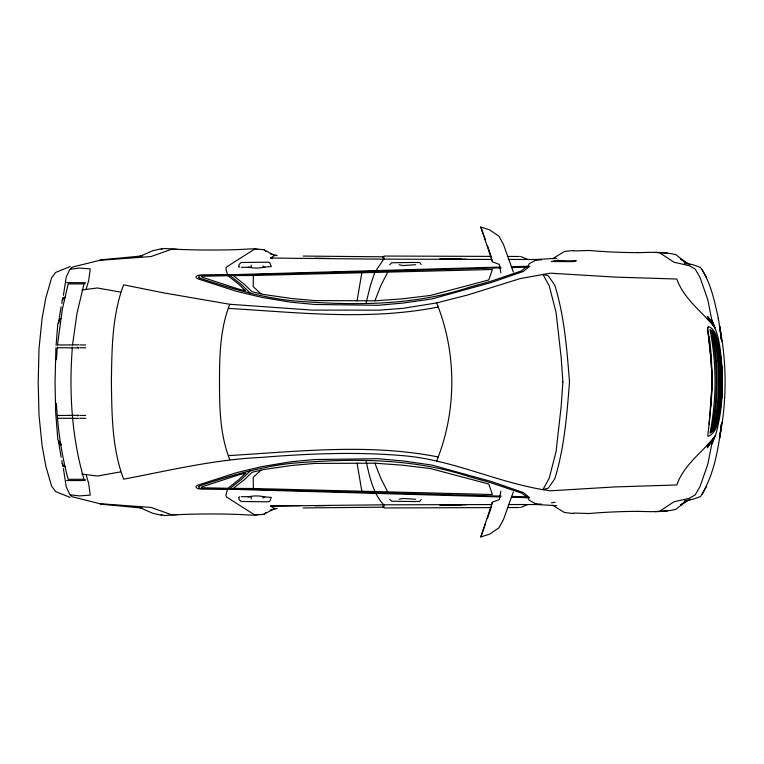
<?xml version="1.0" encoding="UTF-8"?>
<svg xmlns="http://www.w3.org/2000/svg" width="764" height="764" viewBox="0 0 764 764"><rect width="100%" height="100%" fill="white"/><g stroke="black" fill="none" stroke-linecap="round" stroke-linejoin="round"><path stroke-width="1.15" d="M61.97 303.556L61.989 300.567L63.106 298.609L65.57 296.862M253.352 275.479L233.316 275.632L244.518 284.485L252.034 291.705L263.723 294.493L291.542 298.504L314.844 300.596L374.904 300.815L402.513 298.819L430.38 295.458L488.788 279.958L492.398 269.501L253.352 275.479L253.209 286.643L261.021 293.844M251.165 498.902L251.222 497.011L249.904 496.695L241.367 496.695M365.956 303.346L370.502 285.249L374.723 272.547L383.69 259.273L383.977 256.055L490.841 256.389M718.561 345.032C723.804 371.972 723.909 400.135 716.431 426.656C715.066 430.734 712.516 434.64 708.371 436.311L707.722 435.891C711.962 402.781 713.843 369.165 709.087 335.931M710.635 407.222C713.719 381.332 711.026 355.231 707.617 329.504M56.421 359.748L57.3 347.257M57.462 344.984L62.371 309.048L68.197 283.912L84.011 283.912L76.983 313.364L72.542 344.889M72.379 347.171C68.932 391.426 71.568 436.521 84.011 479.305L68.197 479.305C61.435 454.57 57.787 429.053 56.421 403.468M55.906 347.754L55.056 381.494L55.629 411.786L57.825 439.367L60.146 445.45L60.824 445.45L61.445 443.97M56.087 345.452L57.825 323.621L60.146 318.55L60.824 318.55M720.891 404.252C723.689 381.093 722.677 357.084 715.925 334.67C714.474 331.108 712.029 327.899 708.371 326.409L707.617 328.224L710.873 358.469L712.325 381.36L709.087 424.201M58.771 323.201L59.143 318.55M686.206 500.239L684.315 501.213L693.55 499.083L700.521 496.533C713.939 475.218 718.38 449.404 721.321 424.688M719.831 437.457L721.655 422.454M721.779 422.654L719.65 437.457C726.917 400.775 726.917 363.225 719.65 326.543L721.655 341.546M357.055 301.006L361.821 272.815M714.894 436.387L711.761 444.18L707.817 464.226L700.005 486.592L695.144 494.957L689.071 498.367L673.972 501.776L659.638 511.231L655.197 511.613M62.619 300.386L63.106 297.263M63.402 295.343L66.296 276.931L69.877 269.386L70.613 269.167L79.389 268.088L90.248 268.861L88.643 280.76L86.036 289.432M61.11 306.803L59.325 317.471M238.817 266.273L239.132 264.449L241.176 262.501L267.753 262.186L269.721 262.587L271.315 266.598L263.551 267.133L262.835 265.805M500.869 491.156L499.331 499.589L492.446 502.187L480.795 536.939L489.638 534.16L498.978 527.771L503.476 519.53L513.332 491.93M712.144 431.65C718.867 398.56 718.867 364.161 712.144 331.07L709.985 329.551C716.718 363.654 716.718 399.066 709.985 433.169C719.669 427.372 717.883 413.591 720.318 404.252C723.107 381.866 721.97 358.841 716.202 337C715.066 334.899 714.225 332.445 712.144 331.07M714.951 327.746C702.24 311.588 684.028 299.459 676.808 279.032L615.545 277.103L550.252 273.187L520.236 278.583L467.988 294.894L436.588 302.945L402.943 308.331L378.906 310.174L312.247 310.098L229.783 304.282L163.267 292.803L123.644 284.819C111.964 315.551 111.888 349.492 111.382 382C111.888 414.508 111.964 448.449 123.644 479.181C169.188 470.49 214.617 459.498 261.087 457.435C308.226 453.606 355.757 451.639 402.943 455.669C451.352 459.556 495.454 481.683 542.918 489.657L550.252 490.813L615.545 486.897L676.808 484.968C684.057 464.168 702.88 452.154 715.467 435.49C722.782 410.249 723.699 383.413 721.035 357.39C719.65 342.816 717.692 327.489 707.34 316.277L714.951 327.746L711.761 319.82L707.817 299.774L700.005 277.408L695.144 269.043L689.071 265.633L673.972 262.224L659.638 252.769L655.197 252.387M711.198 432.386C718.064 398.827 718.064 363.893 711.198 330.334M713.366 430.648C720.385 398.245 720.385 364.476 713.366 332.073M714.139 429.635C721.063 397.929 721.063 364.791 714.139 333.085M714.97 428.06C722.238 397.49 722.238 365.23 714.97 334.661M715.658 426.885C722.706 397.079 722.706 365.641 715.658 335.826M491.968 503.906L492.446 502.187M229.783 304.282C220.061 328.969 219.488 355.804 219.497 382C219.488 408.196 220.061 435.031 229.783 459.718M487.394 518.536L491.615 506.15M262.835 498.195L263.551 496.867L271.315 497.402L269.721 501.413L267.753 501.814L241.176 501.499L239.132 499.551L238.817 497.727M484.357 527.007L485.512 523.827M483.956 528.105L480.795 536.939M374.904 300.815L380.969 285.316L387.625 272.29M711.761 444.18L714.951 436.254L707.34 447.723L714.951 436.254M436.588 461.055C456.882 411.509 456.882 352.49 436.588 302.945M491.768 259.426L383.757 259.13L382.754 256.656L383.49 258.222M383.49 505.778L382.754 507.344L383.786 504.823L491.768 504.574M70.613 269.167L71.358 267.667L73.459 266.827L99.673 260.323L150.919 256.57L171.623 249.255L176.885 249.274A56.651 3.81 0.2 0 0 240.249 249.475L252.512 248.816L257.754 249.456M702.106 494.451L706.71 486.105M421.241 499.436L419.722 501.432L413.687 501.547L391.741 501.241L389.697 499.284M718.093 318.703L718.361 318.273C714.416 300.854 710.768 282.422 700.521 267.467L693.55 264.917L684.315 262.787L686.206 263.761M389.697 264.716L391.741 262.759L413.687 262.453L419.722 262.568L421.241 264.564M77.613 415.969L78.444 415.301M250.267 470.863L241.243 479.534L230.136 488.349L227.538 489.18L199.576 488.912A5.128 2.216 -1.9 0 1 196.119 487.241A5.128 2.216 -1.9 0 1 198.191 485.054L236.706 472.62L262.358 466.508L290.769 461.809L314.567 459.536L377.808 458.686L403.296 460.969L431.861 465.066L491.367 481.53L523.292 492.522L529.691 497.746L511.326 497.259M707.225 445.364L711.876 441.009M261.021 470.156L253.209 477.357L253.352 488.521L492.398 494.499L488.788 484.042L430.38 468.542L402.513 465.18L374.904 463.185L314.844 463.404L291.542 465.496L263.723 469.507L252.034 472.295L244.518 479.515L233.316 488.368L253.352 488.521M199.796 485.856L199.06 486.362L199.796 485.856C229.572 475.924 259.789 466.909 291.113 463.366C350.514 458.371 411.786 457.655 469.029 476.621L490.316 482.561L521.573 493.114L527.981 497.756L529.099 500.191L537.016 504.498L526.969 504.555M500.611 496.944L227.538 489.18L225.915 495.129L226.43 496.934L254.899 515.079L263.819 514.344L265.824 512.587M500.611 267.056L227.538 274.82L199.576 275.088A5.128 2.216 1.9 0 0 196.119 276.759A5.128 2.216 1.9 0 0 198.191 278.946L236.706 291.38L262.358 297.492L290.769 302.191L314.567 304.464L377.808 305.313L403.296 303.031L431.861 298.934L491.367 282.47L523.292 271.478L529.691 266.254L526.033 267.19L521.573 270.886L490.316 281.438L469.029 287.379C411.786 306.345 350.514 305.629 291.113 300.634C259.789 297.091 229.572 288.076 199.796 278.144L199.06 277.638L199.796 278.144M687.285 500.181L675.882 509.34C663.438 512.367 650.498 511.67 637.806 511.336M680.533 504.975L686.206 500.84M78.721 418.414L69.992 418.271M271.287 505.988L270.933 506.112M707.722 328.109L708.371 327.689M552.563 258.738L564.453 251.499L573.468 250.449M680.552 505.08L690.169 499.245M272.385 257.726L270.924 257.984M263.819 514.344L274.878 508.346M399.094 499.236L402.972 498.443L415.654 499.284M527.857 504.526L520.666 507.506M139.535 256.503L152.647 250.764L161.92 248.644M78.673 347.935L64.94 347.763M238.807 497.24L239.734 496.839M85.043 283.855L85.043 282.728M534.752 260.19L536.509 259.483L556.669 258.327M70.154 266.569L55.667 272.423L51.608 277.829L45.792 298.008L42.077 318.55L39.002 348.785L38.2 382L39.002 415.215L42.077 445.45L45.792 465.992L51.608 486.171L55.667 491.577L70.154 497.431M558.35 260.075L553.852 261.546L564.644 260.944M415.654 264.716L402.972 265.557L399.094 264.764M161.166 249.417L164.422 248.472L176.885 249.274M270.198 510.18L276.969 508.452M264.793 267.113C259.368 268.288 253.581 268.489 248.185 267.094M248.185 496.906C253.581 495.511 259.368 495.712 264.793 496.886M120.473 471.913L97.324 476.02L81.834 474.033M573.583 250.945L589.054 250.487M438.44 306.975C369.079 320.823 298.39 312.505 228.512 308.408M551.398 502.808L555.132 502.292M270.924 506.016L272.385 506.274M81.834 289.967L97.324 287.98L120.473 292.087M257.754 514.544L252.512 515.184L240.249 514.525A56.651 3.81 -0.2 0 0 176.885 514.726L171.623 514.745L150.919 507.43L99.673 503.677L72.074 496.695L69.877 494.614L66.296 487.069L63.402 468.657M270.933 257.888L274.095 255.596L276.749 255.443M100.361 259.884L142.562 255.883M176.885 514.726L164.422 515.528L161.166 514.583M228.512 455.592C298.39 451.495 369.079 443.177 438.44 457.025M271.258 506.045L271.774 505.969M535.879 260.132L541.485 259.856M511.326 266.741L527.981 266.244L529.099 263.809L537.016 259.502L526.969 259.445M659.638 511.231L667.163 511.021M501.108 267.877L228.933 275.298L201.801 275.384A3.514 1.633 0.7 0 0 199.337 277.886M511.784 267.581L526.033 267.19M271.745 506.026L300.987 505.596M637.806 252.664C650.498 252.33 663.438 251.633 675.882 254.66L687.285 263.819M315.112 505.778L329.389 505.529M272.299 506.007L383.786 504.823L383.977 507.945L490.841 507.611M303.146 507.936L382.678 507.181M439.816 504.851L466.021 504.765M439.93 504.937L461.389 504.842M507.458 507.563L519.329 507.525M508.27 504.546L525.575 504.526M589.054 513.513L573.583 513.055M241.367 267.304L249.904 267.304L251.222 266.989L251.165 265.098M66.669 282.67L84.9 282.68M57.634 344.946L64.195 344.946M64.94 344.946L69.428 344.946M69.992 344.946L78.721 344.803M79.886 344.946L85.711 344.946M57.634 347.763L64.195 347.763M79.886 347.763L85.711 347.763M57.634 415.444L64.195 415.444M64.94 415.444L78.721 415.301M79.886 415.444L85.711 415.444M57.634 418.271L64.195 418.271M64.94 418.271L69.428 418.271M79.886 418.271L85.711 418.271M66.669 480.546L84.833 480.546L85.453 480.021L85.005 479.343M508.27 259.454L525.575 259.474M507.458 256.437L519.329 256.475M520.666 256.494L527.857 259.474M439.816 259.149L466.021 259.235M199.337 486.114A3.514 1.633 -0.7 0 0 201.801 488.616L228.933 488.702L501.108 496.123M201.801 488.616L202.517 488.616M439.93 259.063L461.389 259.158M303.146 256.064L382.678 256.819M300.959 258.347L383.786 259.177M315.112 258.222L329.389 258.471M272.299 257.993L300.987 258.404M276.749 508.557L274.095 508.404L270.714 506.064M659.638 252.769L667.163 252.979M511.784 496.419L526.033 496.81M271.497 257.965L272.318 258.041L271.258 257.955M535.879 503.868L541.485 504.144M556.669 505.672L536.509 504.517L534.752 503.81M271.287 258.012L270.704 257.898M274.878 255.653L263.819 249.656L254.899 248.921L226.43 267.066L225.915 268.871L227.538 274.82L230.136 275.651L241.243 284.466L250.267 293.137M100.361 504.116L142.562 508.117M573.468 513.551L564.453 512.501L552.563 505.262M70.613 494.833L79.389 495.912L90.248 495.139L88.643 483.24L86.036 474.568M161.92 515.356L152.647 513.236L139.535 507.497M270.198 253.82L276.969 255.548M500.869 272.844L499.331 264.411L492.446 261.813L480.795 227.061L489.638 229.84L498.978 236.229L503.476 244.47L513.332 272.07M78.415 347.906L77.613 347.248M238.807 266.76L239.734 267.161M680.552 258.92L690.169 264.755M65.57 467.138L63.106 465.391L61.989 463.433L61.97 460.444M680.533 259.025L686.206 263.16M263.819 249.656L265.824 251.413M707.225 318.636L711.876 322.991M480.795 227.061L483.956 235.895M387.625 491.71L380.969 478.684L374.904 463.185M706.71 277.895L702.106 269.549M714.598 333.285L718.265 343.934M383.757 504.87C372.555 492.723 369.585 476.211 365.956 460.654M711.761 319.82L714.894 327.613M484.357 236.993L485.512 240.173M487.394 245.464L491.615 257.85M491.968 260.094L492.446 261.813M361.821 491.185L357.055 462.994M721.779 341.346L718.361 318.273M59.325 446.529L61.11 457.197M62.619 463.614L63.106 466.737M719.831 326.543L721.321 339.312M58.771 440.799L59.143 445.45M589.13 513.523A55.676 4.67 -1.9 0 1 637.768 511.345M637.768 252.655A55.676 4.67 1.9 0 1 589.13 250.477M576.046 260.791L572.589 261.613L551.388 261.546L554.76 260.82L576.046 260.791M562.877 382L561.168 406.61L556.049 451.667L549.23 478.168L542.918 489.657L548.265 488.177L554.769 478.847C564.481 447.475 566.898 414.565 569.514 382C566.898 349.434 564.481 316.525 554.769 285.153L548.265 275.823L542.918 274.343L549.23 285.832L556.049 312.333L561.168 357.39L562.877 382M245.531 473.269L238.989 479.544L227.968 488.291L202.517 487.766A1.07 0.497 -0.1 0 1 201.543 487.413A1.07 0.497 -0.1 0 1 201.944 486.869L238.32 474.988L245.531 473.269M227.968 275.708L202.517 276.234A1.07 0.497 0.1 0 0 201.543 276.587A1.07 0.497 0.1 0 0 201.944 277.131L238.32 289.012L245.531 290.731L238.989 284.456L227.968 275.708"/></g></svg>
